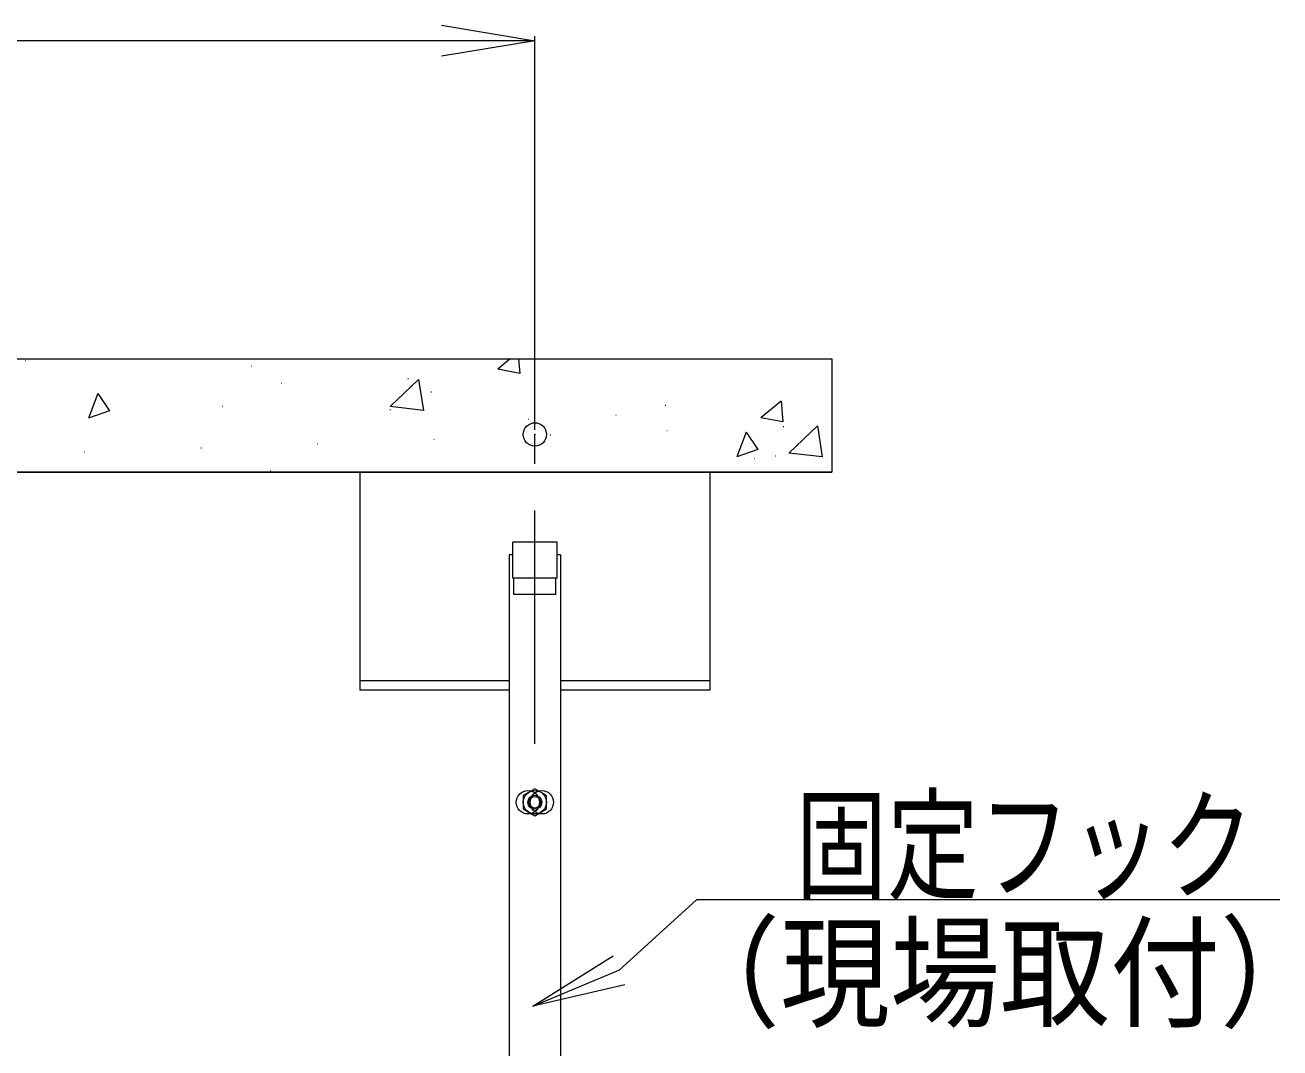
# Model space of a CAD drawing. Units: millimetres, scale not verified. Extents: x -20007 to 19993, y -13850 to 13850.
# Drawn here: x 7054 to 9744, y 8947 to 11139 of the extents above; entities that cross this region are included whole.
import ezdxf
from ezdxf.enums import TextEntityAlignment as Align

# ---------------------------------------------------------------- set-up
doc = ezdxf.new("R2010")
doc.units = ezdxf.units.MM
doc.header["$LTSCALE"] = 100
doc.header["$PDMODE"] = 32
doc.header["$PDSIZE"] = 50
doc.linetypes.add('CHAIN1', pattern=[8, 5, -1, 1, -1])
for name, color, linetype, lineweight in [('0-3_0', 7, 'Continuous', 9), ('0-9_TEXT', 7, 'Continuous', 9), ('0-D_Defpoints', 7, 'Continuous', 9), ('1-5_SUNPO', 3, 'Continuous', 9), ('1-7_SCREW', 7, 'Continuous', 9), ('1-A_center', 1, 'CHAIN1', 9), ('1-B_フック受けＡ', 6, 'Continuous', 9)]:
    doc.layers.add(name, color=color, linetype=linetype, lineweight=lineweight)
doc.styles.add('ＭＳ ゴシック', font='')
doc.styles.get('ＭＳ ゴシック').set_extended_font_data('MS Gothic')

# ---------------------------------------------------------------- blocks, each defined once
blk = doc.blocks.new('_OPEN')
at = {"layer": '0-3_0', "color": 3}
blk.add_line((0, 0), (-100, 0), dxfattribs=at)
blk.add_lwpolyline([(-100, 16.67), (0, 0), (-100, -16.67)], dxfattribs=at)

msp = doc.modelspace()

# ---------------------------------------------------------------- linework, layer by layer
at = {"layer": '0-3_0'}
for p, q in [((7054.5, 10420.4), (7055.5, 10420.4)), ((8093.8, 10423.5), (8067.1, 10401.2)), ((8111.4, 10423.5), (8114.1, 10392.5)), ((7538.4, 10408.4), (7539.4, 10408.4)), ((8114.1, 10392.5), (8067.1, 10401.2)), ((7603.5, 10371.8), (7604.5, 10371.8)), ((7897.4, 10379.6), (7836.6, 10321.2)), ((7874.6, 10381.4), (7875.6, 10381.4)), ((7897.4, 10379.6), (7907.8, 10312.9)), ((7209.7, 10349.2), (7189.5, 10296.7)), ((7209.7, 10349.2), (7234.8, 10311.9)), ((7923.8, 10353.2), (7924.8, 10353.2)), ((8674.3, 10333.2), (8631.3, 10297.1)), ((8674.3, 10333.2), (8678.3, 10288.4)), ((7234.8, 10311.9), (7189.5, 10296.7)), ((7476.3, 10322.2), (7477.3, 10322.2)), ((7835.9, 10315.3), (7836.9, 10315.3)), ((7907.8, 10312.9), (7836.6, 10321.2)), ((8319.8, 10303.3), (8320.8, 10303.3)), ((8426, 10324.4), (8427, 10324.4)), ((8133, 10294.6), (8134, 10294.6)), ((8678.3, 10288.4), (8631.3, 10297.1)), ((8679, 10278.9), (8680, 10278.9)), ((8752.2, 10280.2), (8691.3, 10221.7)), ((8752.2, 10280.2), (8762.5, 10213.5)), ((7930, 10251.5), (7931, 10251.5)), ((8179.7, 10260.6), (8180.7, 10260.6)), ((8429.4, 10269.8), (8430.4, 10269.8)), ((8599.4, 10266.5), (8579.2, 10213.9)), ((8599.4, 10266.5), (8624.5, 10229.2)), ((7181, 10224.2), (7182, 10224.2)), ((7430.7, 10233.3), (7431.7, 10233.3)), ((7680.4, 10242.4), (7681.4, 10242.4)), ((8624.5, 10229.2), (8579.2, 10213.9)), ((8762.5, 10213.5), (8691.3, 10221.7)), ((8617.2, 10210.2), (8618.2, 10210.2)), ((8662.3, 10215.6), (8663.3, 10215.6)), ((4933.6, 10181.1), (8783.1, 10181.1)), ((7129.8, 10181.1), (7130.8, 10181.1)), ((7129.8, 10181.1), (7130.8, 10181.1)), ((7308.6, 10181.1), (7309.6, 10181.1)), ((7578.4, 10181.1), (7579.4, 10181.1)), ((7578.4, 10181.1), (7579.4, 10181.1)), ((7578.8, 10184.1), (7579.8, 10184.1)), ((7683.2, 10181.1), (7684.2, 10181.1)), ((7848.2, 10181.1), (7849.2, 10181.1)), ((7848.2, 10181.1), (7849.2, 10181.1)), ((8081.5, 10181.1), (8082.5, 10181.1)), ((8081.5, 10181.1), (8082.5, 10181.1)), ((8118.1, 10181.1), (8119.1, 10181.1)), ((8387.9, 10181.1), (8388.9, 10181.1)), ((8397.7, 10181.1), (8398.7, 10181.1))]:
    msp.add_line(p, q, dxfattribs=at)
msp.add_lwpolyline([(4933.6, 10423.5), (8783.1, 10423.5), (8783.1, 10181.1), (4933.6, 10181.1)], close=True, dxfattribs=at)
at = {"layer": '0-9_TEXT'}
msp.add_lwpolyline([(9743.7, 9264.9), (8492.8, 9264.9), (8326.9, 9113.5)], dxfattribs=at)
at = {"layer": '0-D_Defpoints'}
msp.add_point((8146.6, 10261.7), dxfattribs=at)
at = {"layer": '1-5_SUNPO'}
for p, q in [((8146.6, 10271.7), (8146.6, 11115.3)), ((7946.6, 11105.3), (5648.1, 11105.3))]:
    msp.add_line(p, q, dxfattribs=at)
at = {"layer": '1-7_SCREW'}
for p, q in [((8146.6, 9502.5), (8121.6, 9488)), ((8171.6, 9488), (8146.6, 9502.5)), ((8121.6, 9488), (8121.6, 9459.2)), ((8171.6, 9459.2), (8171.6, 9488)), ((8121.6, 9459.2), (8146.6, 9444.7)), ((8146.6, 9444.7), (8171.6, 9459.2))]:
    msp.add_line(p, q, dxfattribs=at)
for radius in [25, 15, 12.5]:
    msp.add_circle((8146.6, 9473.6), radius, dxfattribs=at)
for p in [(8131.6, 9473.6), (8161.6, 9473.6)]:
    msp.add_point(p, dxfattribs=at)
at = {"layer": '1-A_center'}
msp.add_line((8146.6, 9598.9), (8146.6, 10261.7), dxfattribs=at)
at = {"layer": '1-B_フック受けＡ'}
for p, q in [((7771.6, 10181.1), (7771.6, 9713.6)), ((8521.6, 10181.1), (7771.6, 10181.1)), ((8521.6, 10181.1), (8521.6, 9713.6)), ((8194.1, 10031.1), (8099.1, 10031.1)), ((8099.1, 9953.6), (8099.1, 10031.1)), ((8194.1, 9953.6), (8194.1, 10031.1)), ((8099.1, 10003.6), (8091.6, 10003.6)), ((8091.6, 10003.6), (8091.6, 7586.1)), ((8201.6, 10003.6), (8194.1, 10003.6)), ((8201.6, 10003.6), (8201.6, 7586.1)), ((8194.1, 9953.6), (8099.1, 9953.6)), ((8101.6, 9918.6), (8101.6, 9953.6)), ((8191.6, 9918.6), (8191.6, 9953.6)), ((8191.6, 9918.6), (8101.6, 9918.6)), ((8091.6, 9733.6), (7771.6, 9733.6)), ((8091.6, 9713.6), (7771.6, 9713.6)), ((8521.6, 9733.6), (8201.6, 9733.6)), ((8521.6, 9713.6), (8201.6, 9713.6))]:
    msp.add_line(p, q, dxfattribs=at)

# ---------------------------------------------------------------- block references
at = {"layer": '0-9_TEXT', "xscale": 2, "yscale": 2, "rotation": 202.47552}
msp.add_blockref('_OPEN', (8142.1, 9037.1), dxfattribs=at)
at = {"layer": '1-5_SUNPO', "xscale": 2, "yscale": 2}
msp.add_blockref('_OPEN', (8146.6, 11105.3), dxfattribs=at)

# ---------------------------------------------------------------- texts
at = {"layer": '0-9_TEXT', "style": 'ＭＳ ゴシック'}
for s, width, p in [('固定フック', 0.75, (8705.1, 9227.9)), ('（現場取付）', 0.9, (8436.2, 8954.7))]:
    msp.add_text(s, height=192.1, dxfattribs=dict(at, width=width)).set_placement(p, align=Align.BOTTOM_LEFT)

doc.saveas('drawing.dxf')
